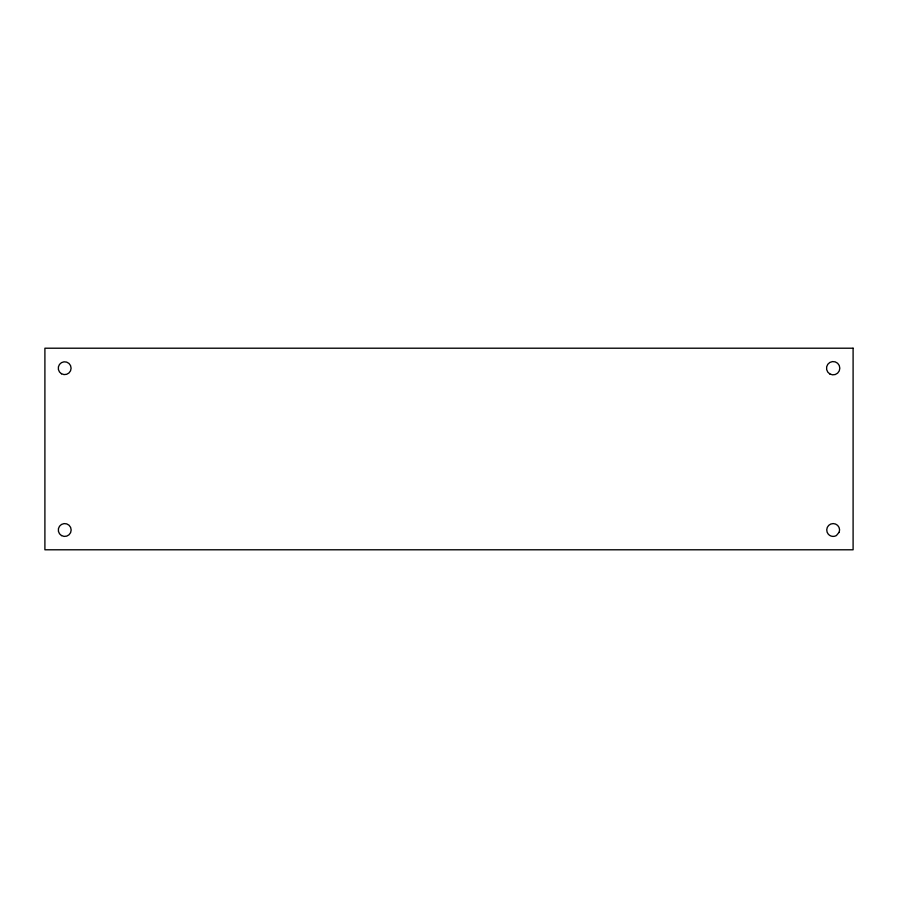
<?xml version="1.0" encoding="UTF-8"?>
<svg xmlns="http://www.w3.org/2000/svg" width="898" height="898" viewBox="0 0 898 898"><rect width="100%" height="100%" fill="white"/><g stroke="black" fill="none" stroke-linecap="round" stroke-linejoin="round"><path stroke-width="1.35" d="M839.203 532.2L836.375 535.567A6.421 6.421 0 0 1 828.248 534.13L827.125 532.2A6.421 6.421 0 0 1 833.164 523.579A6.421 6.421 0 0 1 839.203 532.2M853.1 348.211L44.9 348.211L44.9 549.789L853.1 549.789L853.1 348.211M61.513 535.578A6.432 6.432 0 0 0 71.166 530A6.432 6.432 0 0 0 61.513 524.432A6.432 6.432 0 0 0 61.513 535.578M829.842 373.961A6.645 6.645 0 0 0 839.821 368.202A6.645 6.645 0 0 0 829.842 362.444A6.645 6.645 0 0 0 829.842 373.961M61.468 373.759A6.421 6.421 0 0 0 71.099 368.202A6.421 6.421 0 0 0 61.468 362.646A6.421 6.421 0 0 0 61.468 373.759"/></g></svg>
